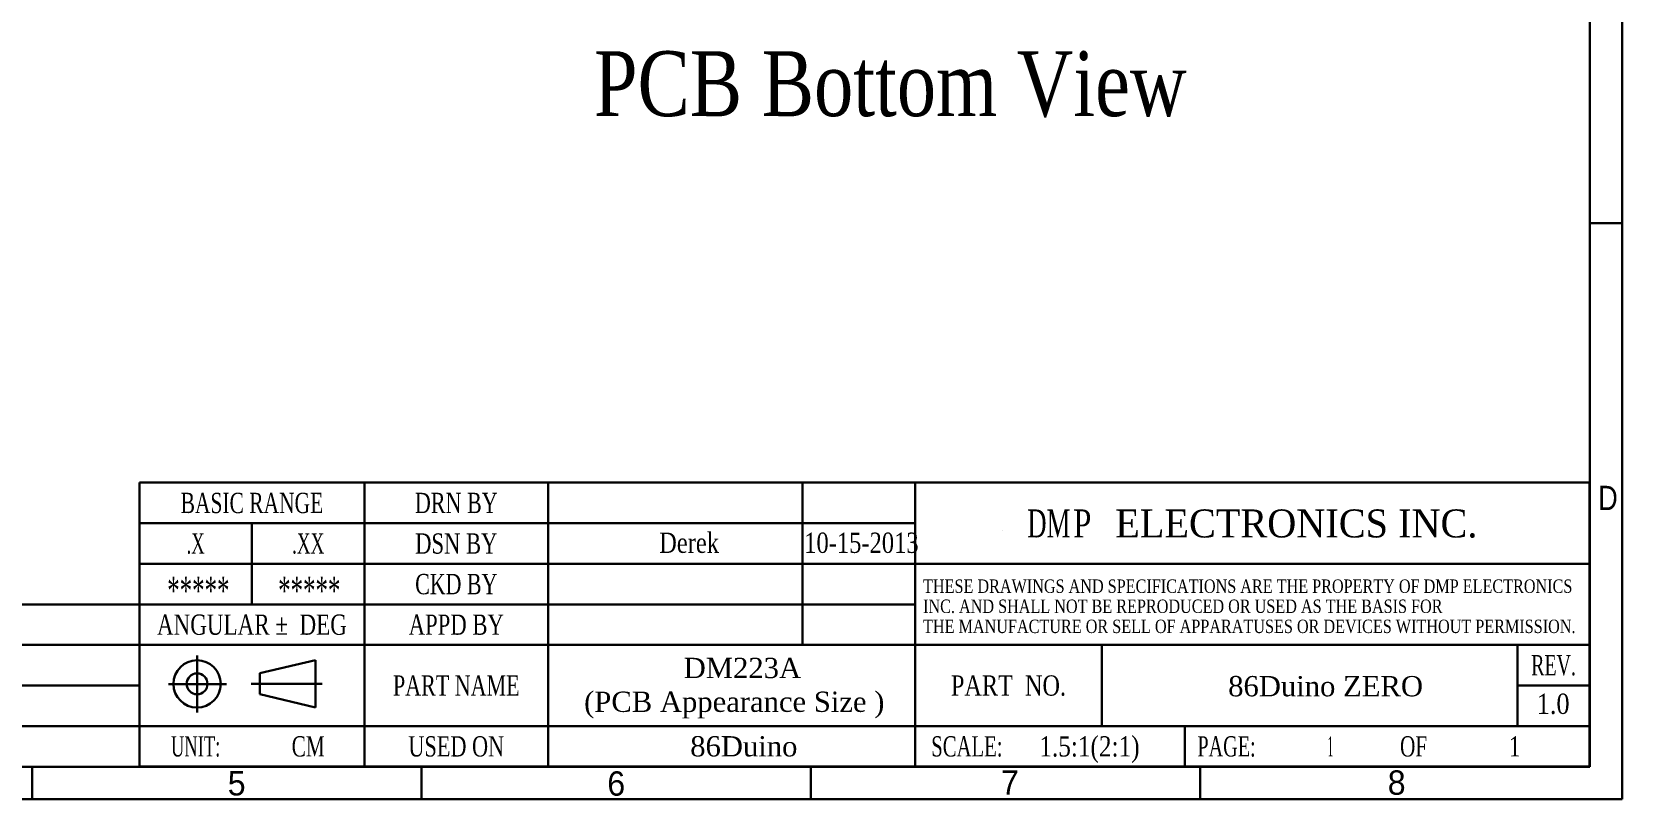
# Model space of a CAD drawing. Header units: millimetres. Extents: x 861 to 1253, y -31 to 249.
# Drawn here: x 1056.8 to 1252.9, y -27.1 to 67.5 of the extents above; entities that cross this region are included whole.
import ezdxf
from ezdxf.enums import TextEntityAlignment as Align

# ---------------------------------------------------------------- set-up
doc = ezdxf.new("R2010")
doc.units = ezdxf.units.MM
doc.header["$LTSCALE"] = 32.67
doc.layers.get('0').update_dxf_attribs({"linetype": 'CONTINUOUS'})
doc.layers.add('尺寸標柱線', color=3, linetype='CONTINUOUS', lineweight=15)
doc.layers.add('文字線性', color=7, linetype='CONTINUOUS', lineweight=25)
doc.styles.get("Standard").update_dxf_attribs({"font": 'times.ttf', "width": 0.8})
doc.styles.add('TEXTSTYLE_0', font='txt', dxfattribs={"width": 0.8})
doc.styles.add('型式1', font='times.ttf')

msp = doc.modelspace()

# ---------------------------------------------------------------- linework, layer by layer
at = {"color": 7, "linetype": 'Continuous', "lineweight": 30}
for p, q in [((1252.87, -27.104), (1252.87, 248.896)), ((1248.87, -23.104), (1248.87, 244.896)), ((1248.87, 43.896), (1252.87, 43.896)), ((864.87, -23.104), (1248.87, -23.104)), ((1056.87, -27.104), (1056.87, -23.104)), ((1104.87, -27.104), (1104.87, -23.104)), ((1152.87, -27.104), (1152.87, -23.104)), ((1200.87, -27.104), (1200.87, -23.104)), ((860.87, -27.104), (1252.87, -27.104))]:
    msp.add_line(p, q, dxfattribs=at)
at = {"color": 2, "linetype": 'Continuous', "lineweight": 30}
for p, q in [((1070.1, 11.908), (1165.725, 11.908)), ((1070.1, 11.908), (1070.1, -23.092)), ((1097.85, 11.908), (1097.85, -23.092)), ((1120.475, 11.908), (1120.475, -23.092)), ((1151.85, 11.908), (1151.85, -8.092)), ((1165.725, 11.908), (1165.725, -23.092)), ((1165.725, 11.908), (1248.85, 11.908)), ((1248.85, 11.908), (1248.85, -23.092)), ((1070.1, 6.908), (1165.725, 6.908)), ((1083.975, 6.908), (1083.975, -3.092)), ((1176.463, 6.021), (1176.463, 6.021)), ((1070.1, 1.908), (1248.85, 1.908)), ((897.939, -3.092), (1070.1, -3.092)), ((1070.1, -3.092), (1165.725, -3.092)), ((897.939, -8.092), (1070.1, -8.092)), ((1070.1, -8.092), (1248.85, -8.092)), ((1077.217, -9.38), (1077.217, -16.438)), ((1188.725, -8.092), (1188.725, -18.092)), ((1239.975, -8.092), (1239.975, -18.092)), ((1084.932, -11.585), (1091.822, -9.986)), ((1084.932, -11.585), (1084.932, -14.179)), ((1091.822, -9.986), (1091.822, -15.803)), ((897.939, -13.092), (1070.1, -13.092)), ((1073.709, -12.938), (1080.826, -12.938)), ((1083.899, -12.891), (1092.634, -12.891)), ((1239.975, -13.092), (1248.85, -13.092)), ((1084.932, -14.179), (1091.822, -15.803)), ((897.939, -18.092), (1070.1, -18.092)), ((1070.1, -18.092), (1248.85, -18.092)), ((1198.975, -18.092), (1198.975, -23.092)), ((1070.1, -23.092), (1248.85, -23.092))]:
    msp.add_line(p, q, dxfattribs=at)
for centre, radius in [((1077.216, -12.898), 2.915), ((1077.216, -12.893), 1.287)]:
    msp.add_circle(centre, radius, dxfattribs=at)

# ---------------------------------------------------------------- texts
for s, height, width, p, p2 in [('BASIC RANGE', 2.5, 0.716977, (1075.188, 8.158), (1092.761, 8.158)), ('DRN BY', 2.5, 0.73735, (1104.058, 8.158), (1114.266, 8.158)), ('DM', 3.45, 0.646698, (1179.546, 5.158), (1184.854, 5.158)), ('P', 3.45, 0.792704, (1185.202, 5.158), (1187.448, 5.158)), (' ELECTRONICS INC.', 3.45, 0.973801, (1189.142, 5.158), (1235.028, 5.158)), ('.X', 2.5, 0.619715, (1075.925, 3.158), (1078.149, 3.158)), ('.XX', 2.5, 0.635375, (1088.925, 3.158), (1092.899, 3.158)), ('DSN BY', 2.5, 0.754377, (1104.095, 3.158), (1114.23, 3.158)), ('*****', 3.45, 0.602386, (1073.535, -3.137), (1081.207, -3.137)), ('*****', 3.45, 0.602386, (1087.206, -3.137), (1094.878, -3.137)), ('CKD BY', 2.5, 0.732083, (1104.095, -1.842), (1114.23, -1.842)), ('ANGULAR %%P  DEG', 2.5, 0.769255, (1072.272, -6.842), (1095.678, -6.842)), ('APPD BY', 2.5, 0.757957, (1103.292, -6.842), (1115.032, -6.842)), ('REV.', 2.5, 0.662823, (1241.66, -11.842), (1247.165, -11.842)), ('PART NAME', 2.5, 0.735093, (1101.36, -14.342), (1116.964, -14.342)), ('PART  NO.', 2.5, 0.808751, (1170.134, -14.342), (1184.316, -14.342)), ('1.0', 2.5, 0.877443, (1242.336, -16.592), (1246.384, -16.592)), ('UNIT:', 2.5, 0.618667, (1073.993, -21.842), (1080.081, -21.842)), ('CM', 2.5, 0.710836, (1088.871, -21.842), (1092.954, -21.842)), ('USED ON', 2.5, 0.743204, (1103.256, -21.842), (1115.068, -21.842)), ('SCALE:', 2.5, 0.690961, (1167.706, -21.842), (1176.493, -21.842)), ('1.5:1(2:1)', 2.5, 0.843113, (1181.026, -21.842), (1193.387, -21.842)), ('PAGE:', 2.5, 0.673438, (1200.509, -21.842), (1207.691, -21.842)), ('1', 2.5, 0.39506, (1216.548, -21.842), (1217.277, -21.842)), ('OF', 2.5, 0.710807, (1225.485, -21.842), (1228.839, -21.842)), ('1', 2.5, 0.768655, (1238.923, -21.842), (1240.341, -21.842))]:
    msp.add_text(s, height=height, dxfattribs=dict(at, width=width)).set_placement(p, p2, align=Align.FIT)
at = {"color": 2, "linetype": 'Continuous', "lineweight": 30, "style": 'TEXTSTYLE_0'}
for s, width, p, p2 in [('D', 1.2, (1249.921, 8.521), (1252.321, 8.521)), ('8', 1.1, (1223.973, -26.555), (1226.173, -26.555)), ('5', 1.1, (1080.995, -26.643), (1083.195, -26.643)), ('6', 1.1, (1127.779, -26.67), (1129.979, -26.67)), ('7', 1.1, (1176.299, -26.548), (1178.499, -26.548))]:
    msp.add_text(s, height=3, dxfattribs=dict(at, width=width)).set_placement(p, p2, align=Align.FIT)
at = {"color": 2, "linetype": 'Continuous'}
msp.add_text('86Duino ZERO', height=2.5, dxfattribs=at).set_placement((1204.303, -14.426))
at = {"color": 2, "linetype": 'Continuous', "lineweight": 30, "char_height": 2.5, "attachment_point": 1}
for s, insert in [('Derek', (1134.166, 5.752)), ('10-15-2013', (1152.049, 5.752))]:
    msp.add_mtext(s, dxfattribs=dict(at, insert=insert))
at = {"color": 2, "linetype": 'Continuous', "lineweight": 30, "insert": (1166.198, -0.023), "char_height": 1.65, "width": 110.69325, "attachment_point": 1, "line_spacing_factor": 0.9}
msp.add_mtext(' THESE DRAWINGS AND SPECIFICATIONS ARE THE PROPERTY OF DMP ELECTRONICS\\P INC. AND SHALL NOT BE REPRODUCED OR USED AS THE BASIS FOR\\P THE MANUFACTURE OR SELL OF APPARATUSES OR DEVICES WITHOUT PERMISSION.', dxfattribs=at)
at = {"layer": '尺寸標柱線', "linetype": 'Continuous', "insert": (1162.651, 65.087), "char_height": 8, "width": 97.3855, "attachment_point": 2, "line_spacing_factor": 0.9}
msp.add_mtext('PCB Bottom View', dxfattribs=at)
at = {"layer": '文字線性', "color": 2, "linetype": 'ByBlock', "insert": (1124.919, -9.677), "char_height": 2.5, "attachment_point": 1, "style": '型式1'}
msp.add_mtext_dynamic_manual_height_columns('             DM223A\\P(PCB Appearance Size )', width=38.38245, gutter_width=15, heights=[0], dxfattribs=at)
at = {"layer": '文字線性', "color": 2, "insert": (1144.604, -19.334), "char_height": 2.5, "width": 36.34, "attachment_point": 2, "line_spacing_factor": 0.9, "style": '型式1'}
msp.add_mtext('86Duino', dxfattribs=at)

doc.saveas('drawing.dxf')
